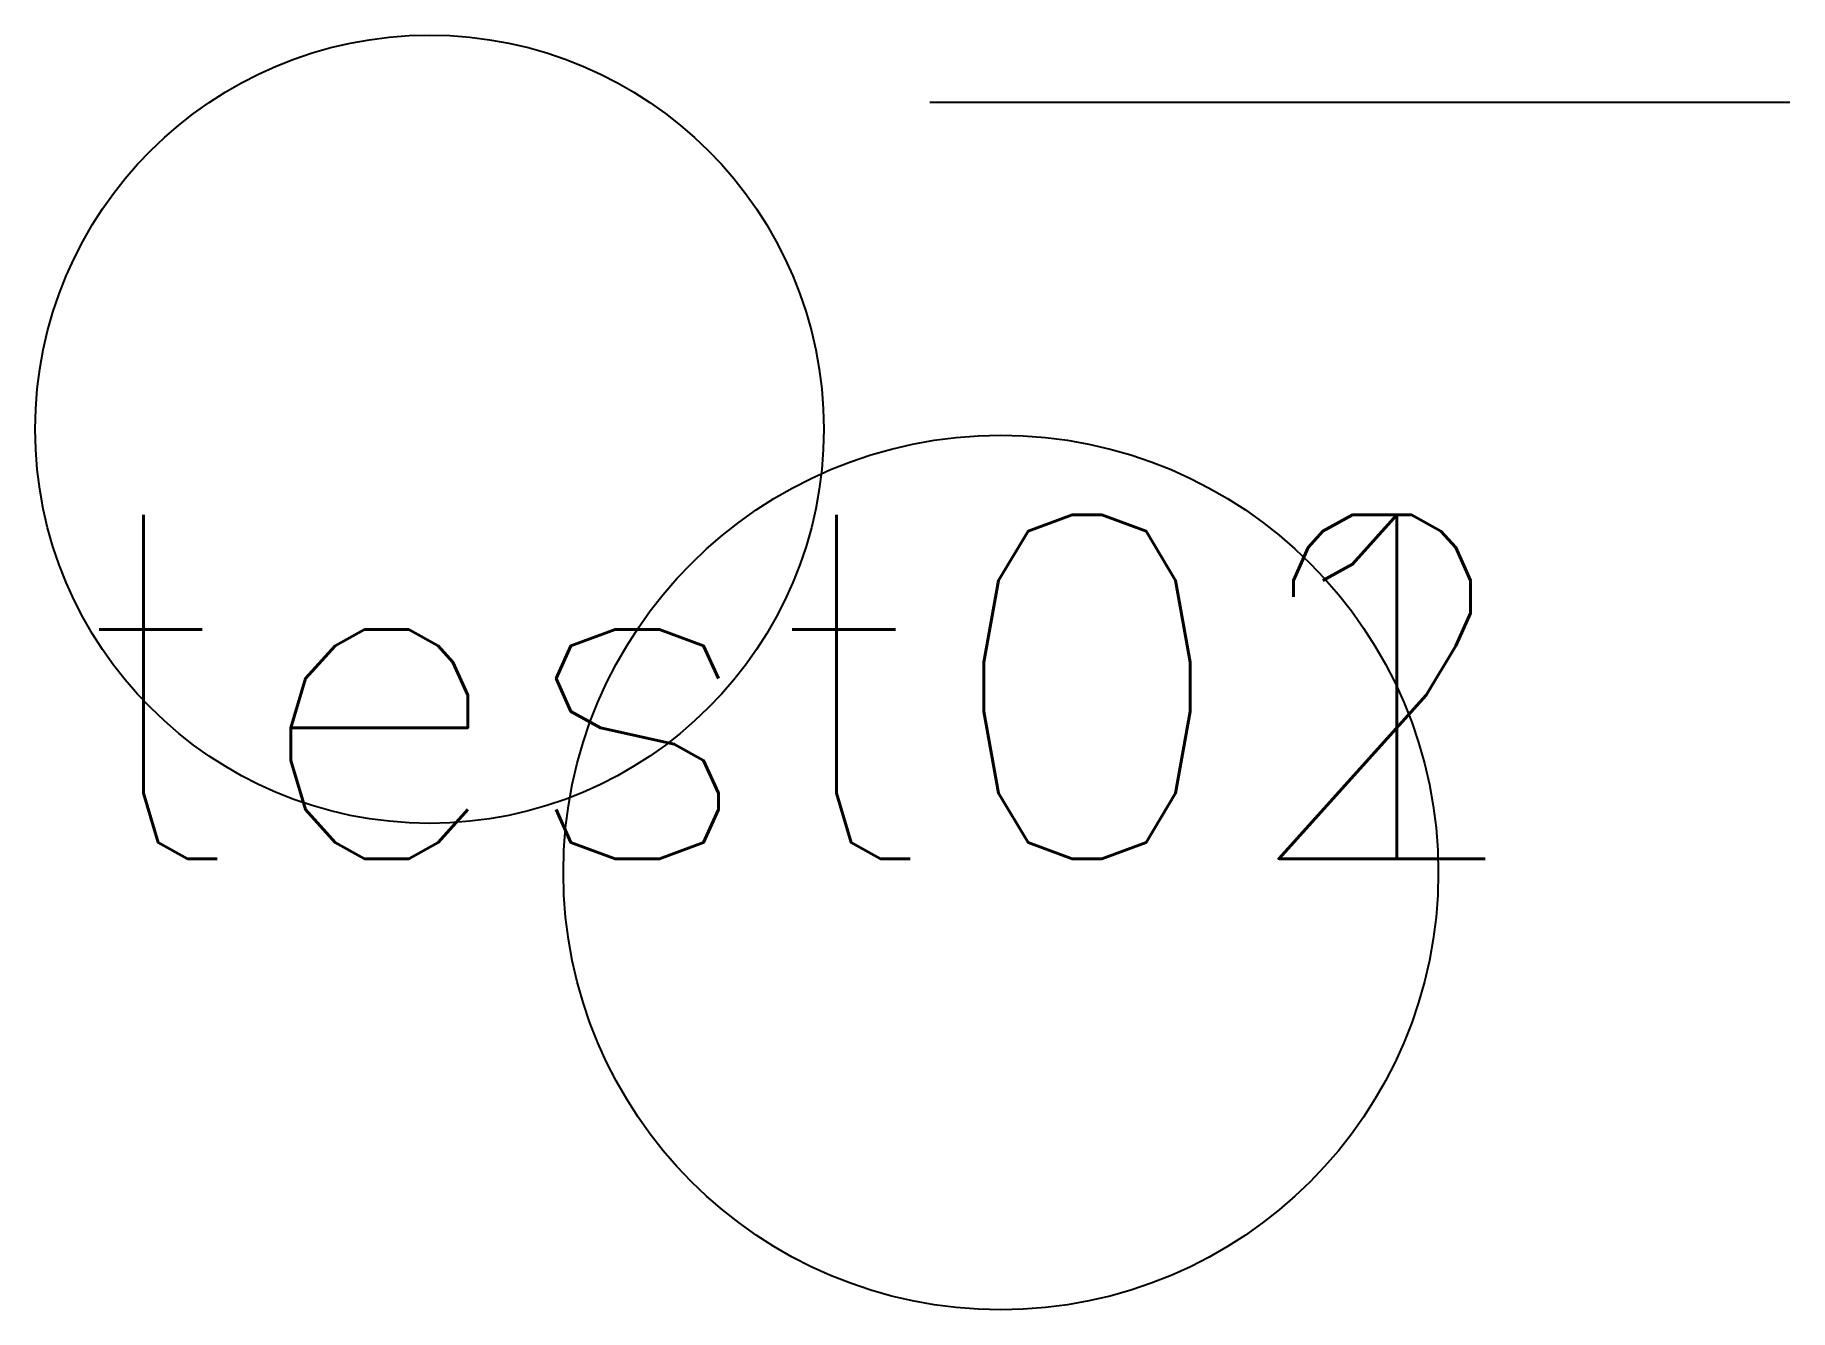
# Model space of a CAD drawing. Extents: x -0.2 to 10, y -2 to 5.4.
import ezdxf
from ezdxf.enums import TextEntityAlignment as Align

# ---------------------------------------------------------------- set-up
doc = ezdxf.new("R2010")
doc.units = 0
doc.layers.add('text', color=7, linetype='Continuous')
doc.styles.get("Standard").update_dxf_attribs({"font": 'simplex.shx'})

msp = doc.modelspace()

# ---------------------------------------------------------------- linework, layer by layer
msp.add_line((5, 5), (10, 5))
msp.add_line((5, 5), (10, 5))
msp.add_line((5, 5), (10, 5))
for centre, radius in [((2.092, 3.098), 2.292), ((5.413, 0.52), 2.543)]:
    msp.add_circle(centre, radius)

# ---------------------------------------------------------------- texts
at = {"layer": 'text'}
for s in ['test02', 'test01', 'test01']:
    msp.add_text(s, height=2, dxfattribs=at).set_placement((0, 0), align=Align.BOTTOM_LEFT)

doc.saveas('drawing.dxf')
